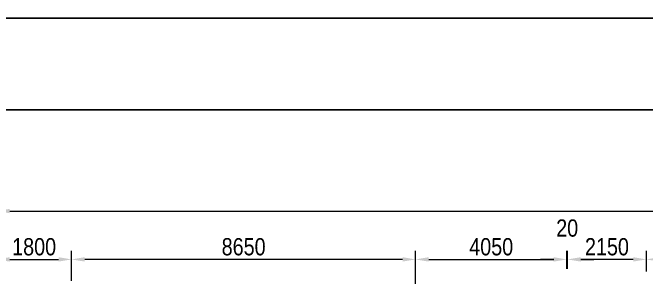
# Model space of a CAD drawing. Extents: x -358915 to 1258323, y -1667244 to -305611.
# Drawn here: x 274172 to 291064, y -1440874 to -1433391 of the extents above; entities that cross this region are included whole.
import ezdxf

# ---------------------------------------------------------------- set-up
doc = ezdxf.new("R2010")
doc.units = 0
doc.header["$LTSCALE"] = 300
doc.header["$MEASUREMENT"] = 0
doc.layers.get('DEFPOINTS').update_dxf_attribs({"linetype": 'CONTINUOUS'})
doc.layers.add('Dim', color=7, linetype='CONTINUOUS', lineweight=9)
doc.layers.add('LINE', color=7, linetype='CONTINUOUS')
doc.styles.add('dimText', font='ARIALN.TTF')
doc.dimstyles.new('3', dxfattribs={"dimtxt": 225, "dimasz": 350, "dimexe": 100, "dimexo": 25, "dimgap": 9, "dimtad": 0, "dimdec": 0, "dimzin": 0, "dimdsep": 46, "dimtxsty": 'Standard', "dimcen": 0, "dimclrd": 5, "dimclre": 6, "dimclrt": 256, "dimadec": 0, "dimazin": 0, "dimtfac": 1, "dimtdec": 0, "dimtofl": 0, "dimtmove": 2, "dimatfit": 3, "dimfxl": 1, "dimtolj": 1, "dimtzin": 0, "dimarcsym": 0})
doc.dimstyles.new('dim_230', dxfattribs={"dimtxt": 460, "dimasz": 460, "dimexe": 230, "dimexo": 100, "dimgap": 100, "dimtad": 1, "dimdec": 0, "dimzin": 0, "dimdsep": 46, "dimtxsty": 'dimText', "dimcen": 0.09, "dimclrd": 256, "dimclre": 256, "dimclrt": 7, "dimadec": 0, "dimazin": 0, "dimtfac": 1, "dimtdec": 0, "dimtofl": 0, "dimtmove": 0, "dimatfit": 3, "dimfxl": 1, "dimtolj": 1, "dimtzin": 0, "dimlwd": -1, "dimlwe": -1, "dimarcsym": 0})

# ---------------------------------------------------------------- blocks, each defined once
blk = doc.blocks.new('*D250')
at = {"layer": 'DEFPOINTS', "color": 0, "ltscale": 500, "transparency": 16777216}
for p in [(275744, -1439970), (273744, -1440461), (275744, -1440458)]:
    blk.add_point(p, dxfattribs=at)
at = {"layer": 'Dim', "ltscale": 500, "transparency": 16777216}
for p, q in [((273744, -1440361), (273744, -1439740)), ((275744, -1440358), (275744, -1439740)), ((274094, -1439970), (275394, -1439970))]:
    blk.add_line(p, q, dxfattribs=at)
for points in [[(274094, -1439911), (274094, -1440028), (273744, -1439970)], [(275394, -1439911), (275394, -1440028), (275744, -1439970)]]:
    blk.add_solid(points, dxfattribs=at)
at = {"layer": 'Dim', "color": 7, "ltscale": 500, "transparency": 16777216, "insert": (274744, -1439635), "char_height": 460, "attachment_point": 5, "style": 'dimText'}
blk.add_mtext('\\A1;1800', dxfattribs=at)
blk = doc.blocks.new('*D251')
at = {"layer": 'DEFPOINTS', "color": 0, "ltscale": 500, "transparency": 16777216}
for p in [(288964, -1439970), (288964, -1440321), (291064, -1440393)]:
    blk.add_point(p, dxfattribs=at)
at = {"layer": 'Dim', "ltscale": 500, "transparency": 16777216}
for p, q in [((288964, -1440221), (288964, -1439740)), ((291064, -1440293), (291064, -1439740)), ((290714, -1439970), (289314, -1439970))]:
    blk.add_line(p, q, dxfattribs=at)
for points in [[(289314, -1439911), (289314, -1440028), (288964, -1439970)], [(290714, -1439911), (290714, -1440028), (291064, -1439970)]]:
    blk.add_solid(points, dxfattribs=at)
at = {"layer": 'Dim', "color": 7, "ltscale": 500, "transparency": 16777216, "insert": (290014, -1439635), "char_height": 460, "attachment_point": 5, "style": 'dimText'}
blk.add_mtext('\\A1;2150', dxfattribs=at)
blk = doc.blocks.new('*D252')
at = {"layer": 'DEFPOINTS', "color": 0, "ltscale": 500, "transparency": 16777216}
for p in [(291064, -1439970), (297064, -1440243), (291064, -1440393)]:
    blk.add_point(p, dxfattribs=at)
at = {"layer": 'Dim', "ltscale": 500, "transparency": 16777216}
for p, q in [((291064, -1440293), (291064, -1439740)), ((297064, -1440143), (297064, -1439740)), ((296714, -1439970), (291414, -1439970))]:
    blk.add_line(p, q, dxfattribs=at)
for points in [[(291414, -1439911), (291414, -1440028), (291064, -1439970)], [(296714, -1439911), (296714, -1440028), (297064, -1439970)]]:
    blk.add_solid(points, dxfattribs=at)
at = {"layer": 'Dim', "color": 7, "ltscale": 500, "transparency": 16777216, "insert": (294064, -1439635), "char_height": 460, "attachment_point": 5, "style": 'dimText'}
blk.add_mtext('\\A1;7000', dxfattribs=at)
blk = doc.blocks.new('*D267')
at = {"layer": 'DEFPOINTS', "color": 0, "ltscale": 500, "transparency": 16777216}
for p in [(288944, -1439970), (288944, -1440321), (284914, -1440720)]:
    blk.add_point(p, dxfattribs=at)
at = {"layer": 'Dim', "ltscale": 500, "transparency": 16777216}
for p, q in [((284914, -1440620), (284914, -1439740)), ((288944, -1440221), (288944, -1439740)), ((285264, -1439970), (288594, -1439970))]:
    blk.add_line(p, q, dxfattribs=at)
for points in [[(285264, -1439911), (285264, -1440028), (284914, -1439970)], [(288594, -1439911), (288594, -1440028), (288944, -1439970)]]:
    blk.add_solid(points, dxfattribs=at)
at = {"layer": 'Dim', "color": 7, "ltscale": 500, "transparency": 16777216, "insert": (286929, -1439635), "char_height": 460, "attachment_point": 5, "style": 'dimText'}
blk.add_mtext('\\A1;4050', dxfattribs=at)
blk = doc.blocks.new('*D271')
at = {"layer": 'DEFPOINTS', "color": 0, "ltscale": 500, "transparency": 16777216}
for p in [(275744, -1439970), (284914, -1439970), (275744, -1440640)]:
    blk.add_point(p, dxfattribs=at)
at = {"layer": 'Dim', "ltscale": 500, "transparency": 16777216}
for p, q in [((275744, -1440540), (275744, -1439740)), ((284914, -1439870), (284914, -1439740)), ((284564, -1439970), (276094, -1439970))]:
    blk.add_line(p, q, dxfattribs=at)
for points in [[(276094, -1439911), (276094, -1440028), (275744, -1439970)], [(284564, -1439911), (284564, -1440028), (284914, -1439970)]]:
    blk.add_solid(points, dxfattribs=at)
at = {"layer": 'Dim', "color": 7, "ltscale": 500, "transparency": 16777216, "insert": (280329, -1439635), "char_height": 460, "attachment_point": 5, "style": 'dimText'}
blk.add_mtext('\\A1;8650', dxfattribs=at)
blk = doc.blocks.new('*D273')
at = {"layer": 'DEFPOINTS', "color": 0, "ltscale": 500, "transparency": 16777216}
for p in [(316134, -1438681), (273744, -1439594), (316134, -1439594)]:
    blk.add_point(p, dxfattribs=at)
at = {"layer": 'Dim', "ltscale": 500, "transparency": 16777216}
for p, q in [((273744, -1439494), (273744, -1438451)), ((316134, -1439494), (316134, -1438451)), ((274094, -1438681), (315784, -1438681))]:
    blk.add_line(p, q, dxfattribs=at)
for points in [[(274094, -1438623), (274094, -1438739), (273744, -1438681)], [(315784, -1438623), (315784, -1438739), (316134, -1438681)]]:
    blk.add_solid(points, dxfattribs=at)
at = {"layer": 'Dim', "color": 7, "ltscale": 500, "transparency": 16777216, "insert": (294067, -1438251), "char_height": 460, "attachment_point": 5, "style": 'dimText'}
blk.add_mtext('\\A1;{\\fArial|b1|i0|c0|p34;41090}', dxfattribs=at)
blk = doc.blocks.new('*D279')
at = {"layer": 'DEFPOINTS', "color": 0, "ltscale": 500, "transparency": 16777216}
for p in [(288964, -1439970), (288944, -1440175), (288964, -1440175)]:
    blk.add_point(p, dxfattribs=at)
at = {"layer": 'Dim', "ltscale": 500, "transparency": 16777216}
for p, q in [((288944, -1440075), (288944, -1439740)), ((288964, -1440075), (288964, -1439740)), ((288594, -1439970), (288244, -1439970)), ((289314, -1439970), (289664, -1439970))]:
    blk.add_line(p, q, dxfattribs=at)
for points in [[(288594, -1439911), (288594, -1440028), (288944, -1439970)], [(289314, -1439911), (289314, -1440028), (288964, -1439970)]]:
    blk.add_solid(points, dxfattribs=at)
at = {"layer": 'Dim', "color": 7, "ltscale": 500, "transparency": 16777216, "insert": (288954, -1439137), "char_height": 460, "attachment_point": 5, "style": 'dimText'}
blk.add_mtext('\\A1;20', dxfattribs=at)
blk = doc.blocks.new('*D1497')
at = {"layer": 'DEFPOINTS', "color": 0, "ltscale": 0.5, "transparency": 16777216}
for p in [(333297, -1433539), (258182, -1435984), (333297, -1435984)]:
    blk.add_point(p, dxfattribs=at)
at = {"layer": 'LINE', "color": 6, "lineweight": -2, "ltscale": 0.5, "transparency": 16777216}
for p, q in [((258182, -1435959), (258182, -1433439)), ((333297, -1435959), (333297, -1433439))]:
    blk.add_line(p, q, dxfattribs=at)
at = {"layer": 'LINE', "color": 5, "lineweight": -2, "ltscale": 0.5, "transparency": 16777216}
for p, q in [((258532, -1433539), (295280, -1433539)), ((332947, -1433539), (296198, -1433539))]:
    blk.add_line(p, q, dxfattribs=at)
at = {"layer": 'LINE', "color": 5, "ltscale": 0.5, "transparency": 16777216}
for points in [[(258532, -1433481), (258532, -1433597), (258182, -1433539)], [(332947, -1433481), (332947, -1433597), (333297, -1433539)]]:
    blk.add_solid(points, dxfattribs=at)
at = {"layer": 'LINE', "ltscale": 0.5, "transparency": 16777216, "insert": (295739, -1433539), "char_height": 225, "attachment_point": 5}
blk.add_mtext('\\A1;75115', dxfattribs=at)

msp = doc.modelspace()

# ---------------------------------------------------------------- linework, layer by layer
at = {"layer": 'LINE'}
msp.add_lwpolyline([(333296.8, -1489101.3), (258182, -1489101.3), (258182, -1435984.4), (333296.8, -1435984.4)], close=True, dxfattribs=at)

# ---------------------------------------------------------------- dimensions: what is measured, and where the dimension line sits
at = {"layer": 'Dim', "ltscale": 500}
dim = msp.add_linear_dim(base=(316133.8, -1438681.1), p1=(273743.8, -1439594.4), p2=(316133.8, -1439594.4), text='{\\fArial|b1|i0|c0|p34;41090}', dimstyle='dim_230', override={"dimasz": 350, "dimsah": 1, "dimtmove": 2}, dxfattribs=at)
dim.commit()
dim.dimension.update_dxf_attribs({"geometry": '*D273', "text_midpoint": (294067.1, -1438250.9), "dimtype": 160})
dim = msp.add_linear_dim(base=(288963.8, -1439969.8), p1=(288943.8, -1440175.1), p2=(288963.8, -1440175.1), dimstyle='dim_230', override={"dimasz": 350, "dimsah": 1, "dimtmove": 2}, dxfattribs=at)
dim.commit()
dim.dimension.update_dxf_attribs({"geometry": '*D279', "text_midpoint": (288953.8, -1439137.2), "dimtype": 160})
for base, p1, p2, text, picture, middle in [((275743.8, -1439969.8), (273743.8, -1440460.7), (275743.8, -1440457.5), '1800', '*D250', (274743.8, -1439634.9)), ((275743.8, -1439969.8), (284913.8, -1439969.8), (275743.8, -1440639.7), '8650', '*D271', (280328.8, -1439634.9)), ((288943.8, -1439969.8), (284913.8, -1440719.5), (288943.8, -1440320.9), '4050', '*D267', (286928.8, -1439634.9))]:
    dim = msp.add_linear_dim(base=base, p1=p1, p2=p2, text=text, dimstyle='dim_230', override={"dimasz": 350, "dimsah": 1, "dimtmove": 2}, dxfattribs=at)
    dim.commit()
    dim.dimension.update_dxf_attribs({"geometry": picture, "text_midpoint": middle})
for base, p1, p2, text, picture, middle in [((288963.8, -1439969.8), (291063.8, -1440392.9), (288963.8, -1440321.3), '2150', '*D251', (290013.8, -1439634.9)), ((291063.8, -1439969.8), (297063.8, -1440242.9), (291063.8, -1440392.9), '7000', '*D252', (294063.8, -1439634.9))]:
    dim = msp.add_linear_dim(base=base, p1=p1, p2=p2, angle=180, text=text, dimstyle='dim_230', override={"dimasz": 350, "dimsah": 1, "dimtmove": 2}, dxfattribs=at)
    dim.commit()
    dim.dimension.update_dxf_attribs({"geometry": picture, "text_midpoint": middle})
at = {"layer": 'LINE', "color": 3, "ltscale": 0.5}
dim = msp.add_linear_dim(base=(333296.8, -1433538.9), p1=(258182, -1435984.4), p2=(333296.8, -1435984.4), dimstyle='3', override={"dimfxl": 700}, dxfattribs=at)
dim.commit()
dim.dimension.update_dxf_attribs({"geometry": '*D1497', "text_midpoint": (295739.4, -1433538.9)})

doc.saveas('drawing.dxf')
